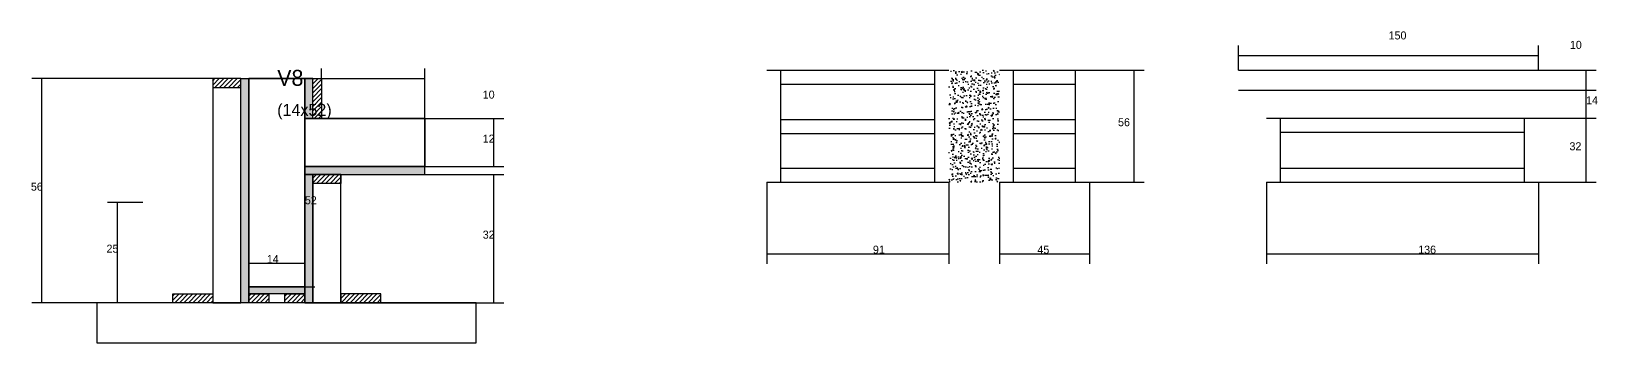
# Model space of a CAD drawing. Header units: metres. Extents: x 129251 to 133537, y 28019 to 29041.
# Drawn here: x 129251 to 130034, y 28789 to 28945 of the extents above; entities that cross this region are included whole.
import ezdxf

# ---------------------------------------------------------------- set-up
doc = ezdxf.new("R2010")
doc.units = ezdxf.units.M
for name, color, linetype in [('CONCRETO', 251, 'Continuous'), ('COTA', 241, 'Continuous'), ('Cota Seção (2x)', 4, 'Continuous'), ('Hachura', 253, 'Continuous'), ('Madeira', 126, 'Continuous'), ('Painéis', 200, 'Continuous'), ('SARR_2.2x7', 40, 'Continuous'), ('Texto Seção', 7, 'Continuous')]:
    doc.layers.add(name, color=color, linetype=linetype)

msp = doc.modelspace()

# ---------------------------------------------------------------- hatches: boundary and pattern name
at = {"layer": 'COTA'}
h = msp.add_hatch(dxfattribs=at)
h.set_pattern_fill('AR-CONC', scale=0.03)
h.paths.add_polyline_path([(129735.1, 28925.5), (129709.9, 28925.5), (129709.9, 28869.5), (129735.1, 28869.5)])
at = {"layer": 'Hachura'}
h = msp.add_hatch(dxfattribs=at)
h.set_pattern_fill('ANSI31', scale=0.5)
h.paths.add_polyline_path([(129342, 28921.3), (129342, 28916.9), (129342, 28916.9), (129356, 28916.9), (129356, 28916.9), (129356, 28921.3), (129356, 28921.3), (129342, 28921.3)])
h = msp.add_hatch(color=8, dxfattribs=at)
h.dxf.hatch_style = 1
h.paths.add_polyline_path([(129356, 28921.3), (129360, 28921.3), (129360, 28921.3), (129360, 28809.3), (129360, 28809.3), (129356, 28809.3), (129356, 28809.3), (129356, 28921.3)])
h = msp.add_hatch(color=8, dxfattribs=at)
h.dxf.hatch_style = 1
h.paths.add_polyline_path([(129392, 28921.3), (129388, 28921.3), (129388, 28921.3), (129388, 28901.3), (129388, 28901.3), (129392, 28901.3), (129392, 28901.3), (129392, 28921.3)])
h = msp.add_hatch(dxfattribs=at)
h.set_pattern_fill('ANSI31', scale=0.5)
h.paths.add_polyline_path([(129396.4, 28901.3), (129392, 28901.3), (129392, 28901.3), (129392, 28921.3), (129392, 28921.3), (129396.4, 28921.3), (129396.4, 28921.3), (129396.4, 28901.3)])
h = msp.add_hatch(color=8, dxfattribs=at)
h.dxf.hatch_style = 1
h.paths.add_polyline_path([(129448, 28873.3), (129448, 28877.3), (129448, 28877.3), (129388, 28877.3), (129388, 28877.3), (129388, 28873.3), (129388, 28873.3), (129448, 28873.3)])
h = msp.add_hatch(color=8, dxfattribs=at)
h.dxf.hatch_style = 1
h.paths.add_polyline_path([(129392, 28873.3), (129388, 28873.3), (129388, 28873.3), (129388, 28809.3), (129388, 28809.3), (129392, 28809.3), (129392, 28809.3), (129392, 28873.3)])
h = msp.add_hatch(dxfattribs=at)
h.set_pattern_fill('ANSI31', scale=0.5)
h.paths.add_polyline_path([(129406, 28873.3), (129406, 28868.9), (129406, 28868.9), (129392, 28868.9), (129392, 28868.9), (129392, 28873.3), (129392, 28873.3), (129406, 28873.3)])
h = msp.add_hatch(color=8, dxfattribs=at)
h.dxf.hatch_style = 1
h.paths.add_polyline_path([(129360, 28813.7), (129360, 28817.3), (129360, 28817.3), (129388, 28817.3), (129388, 28817.3), (129388, 28813.7), (129388, 28813.7), (129360, 28813.7)])
h = msp.add_hatch(dxfattribs=at)
h.set_pattern_fill('ANSI31', scale=0.5)
h.paths.add_polyline_path([(129322, 28809.3), (129322, 28813.7), (129322, 28813.7), (129342, 28813.7), (129342, 28813.7), (129342, 28809.3), (129342, 28809.3), (129322, 28809.3)])
h = msp.add_hatch(dxfattribs=at)
h.set_pattern_fill('ANSI31', scale=0.5)
h.paths.add_polyline_path([(129360, 28809.3), (129360, 28813.7), (129360, 28813.7), (129370, 28813.7), (129370, 28813.7), (129370, 28809.3), (129370, 28809.3), (129360, 28809.3)])
h = msp.add_hatch(dxfattribs=at)
h.set_pattern_fill('ANSI31', scale=0.5)
h.paths.add_polyline_path([(129378, 28809.3), (129378, 28813.7), (129378, 28813.7), (129388, 28813.7), (129388, 28813.7), (129388, 28809.3), (129388, 28809.3), (129378, 28809.3)])
h = msp.add_hatch(dxfattribs=at)
h.set_pattern_fill('ANSI31', scale=0.5)
h.paths.add_polyline_path([(129426, 28809.3), (129426, 28813.7), (129426, 28813.7), (129406, 28813.7), (129406, 28813.7), (129406, 28809.3), (129406, 28809.3), (129426, 28809.3)])

# ---------------------------------------------------------------- linework, layer by layer
at = {"layer": 'CONCRETO'}
for points in [[(129388, 28877.3), (129388, 28817.3), (129360, 28817.3), (129360, 28897.3), (129360, 28897.3), (129360, 28921.3), (129388, 28921.3)], [(129388, 28901.3), (129448, 28901.3), (129448, 28877.3), (129388, 28877.3)]]:
    msp.add_lwpolyline(points, dxfattribs=at)
for points in [[(129360, 28817.3), (129388, 28817.3), (129388, 28921.3), (129360, 28921.3)], [(129388, 28877.3), (129448, 28877.3), (129448, 28901.3), (129388, 28901.3)]]:
    msp.add_lwpolyline(points, close=True, dxfattribs=at)
at = {"layer": 'COTA'}
for p, q in [((129854.6, 28925.5), (129854.6, 28937.8)), ((129854.6, 28932.8), (130004.6, 28932.8)), ((130004.6, 28925.5), (130004.6, 28937.8)), ((129396.4, 28921.3), (129396.4, 28926.3)), ((129448, 28901.3), (129448, 28926.3)), ((129780.1, 28925.5), (129807.5, 28925.5)), ((129802.5, 28869.5), (129802.5, 28925.5)), ((130004.6, 28925.5), (130033.3, 28925.5)), ((130028.3, 28915.5), (130028.3, 28925.5)), ((129342, 28921.3), (129251.6, 28921.3)), ((129256.6, 28809.3), (129256.6, 28921.3)), ((129396.4, 28921.3), (129448, 28921.3)), ((130004.6, 28915.5), (130033.3, 28915.5)), ((130004.6, 28915.5), (130033.3, 28915.5)), ((130028.3, 28901.5), (130028.3, 28915.5)), ((129448, 28901.3), (129487.4, 28901.3)), ((129482.4, 28877.3), (129482.4, 28901.3)), ((130004.6, 28901.5), (130033.3, 28901.5)), ((130004.6, 28901.5), (130033.3, 28901.5)), ((130028.3, 28869.5), (130028.3, 28901.5)), ((129448, 28877.3), (129487.4, 28877.3)), ((129406, 28873.3), (129487.4, 28873.3)), ((129482.4, 28809.3), (129482.4, 28873.3)), ((129618.9, 28869.5), (129618.9, 28828.8)), ((129709.9, 28869.5), (129709.9, 28828.8)), ((129735.1, 28869.5), (129735.1, 28828.8)), ((129780.1, 28869.5), (129780.1, 28828.8)), ((129780.1, 28869.5), (129807.5, 28869.5)), ((129868.6, 28869.5), (129868.6, 28828.8)), ((130004.6, 28869.5), (130004.6, 28828.8)), ((130004.6, 28869.5), (130033.3, 28869.5)), ((129307, 28859.3), (129289.4, 28859.3)), ((129294.4, 28809.3), (129294.4, 28859.3)), ((129618.9, 28833.8), (129709.9, 28833.8)), ((129735.1, 28833.8), (129780.1, 28833.8)), ((129868.6, 28833.8), (130004.6, 28833.8)), ((129322, 28809.3), (129251.6, 28809.3)), ((129307, 28809.3), (129289.4, 28809.3)), ((129426, 28809.3), (129487.4, 28809.3))]:
    msp.add_line(p, q, dxfattribs=at)
at = {"layer": 'Cota Seção (2x)'}
for p, q in [((129360, 28921.3), (129393, 28921.3)), ((129388, 28817.3), (129388, 28921.3)), ((129360, 28817.3), (129360, 28834.1)), ((129388, 28817.3), (129388, 28834.1)), ((129360, 28829.1), (129388, 28829.1)), ((129360, 28817.3), (129393, 28817.3))]:
    msp.add_line(p, q, dxfattribs=at)
at = {"layer": 'Madeira'}
for points in [[(129342, 28921.3), (129342, 28916.9), (129356, 28916.9), (129356, 28921.3)], [(129342, 28809.3), (129356, 28809.3), (129356, 28921.3), (129342, 28921.3)], [(129396.4, 28901.3), (129392, 28901.3), (129392, 28921.3), (129396.4, 28921.3)], [(129406, 28873.3), (129406, 28868.9), (129392, 28868.9), (129392, 28873.3)], [(129406, 28873.3), (129392, 28873.3), (129392, 28809.3), (129406, 28809.3)], [(129284.1, 28789.3), (129473.7, 28789.3), (129473.7, 28809.3), (129284.1, 28809.3)], [(129322, 28809.3), (129322, 28813.7), (129342, 28813.7), (129342, 28809.3)], [(129360, 28809.3), (129360, 28813.7), (129370, 28813.7), (129370, 28809.3)], [(129378, 28809.3), (129378, 28813.7), (129388, 28813.7), (129388, 28809.3)], [(129426, 28809.3), (129426, 28813.7), (129406, 28813.7), (129406, 28809.3)]]:
    msp.add_lwpolyline(points, close=True, dxfattribs=at)
at = {"layer": 'Painéis'}
for p, q in [((129618.9, 28925.5), (129709.9, 28925.5)), ((129735.1, 28925.5), (129780.1, 28925.5)), ((129854.6, 28925.5), (130004.6, 28925.5)), ((129388, 28901.3), (129388, 28921.3)), ((129854.6, 28915.5), (130004.6, 28915.5)), ((129868.6, 28901.5), (130004.6, 28901.5)), ((129388, 28877.3), (129448, 28877.3)), ((129388, 28873.3), (129388, 28877.3)), ((129448, 28873.3), (129448, 28877.3)), ((129388, 28809.3), (129388, 28873.3)), ((129618.9, 28869.5), (129709.9, 28869.5)), ((129735.1, 28869.5), (129780.1, 28869.5)), ((129868.6, 28869.5), (130004.6, 28869.5)), ((129360, 28817.3), (129388, 28817.3)), ((129388, 28813.7), (129388, 28817.3))]:
    msp.add_line(p, q, dxfattribs=at)
for points in [[(129356, 28921.3), (129360, 28921.3), (129360, 28809.3), (129356, 28809.3)], [(129392, 28921.3), (129388, 28921.3), (129388, 28901.3), (129392, 28901.3)], [(129448, 28873.3), (129448, 28877.3), (129388, 28877.3), (129388, 28873.3)], [(129392, 28873.3), (129388, 28873.3), (129388, 28809.3), (129392, 28809.3)], [(129360, 28813.7), (129360, 28817.3), (129388, 28817.3), (129388, 28813.7)]]:
    msp.add_lwpolyline(points, close=True, dxfattribs=at)
at = {"layer": 'SARR_2.2x7'}
for p, q in [((129625.9, 28869.5), (129625.9, 28925.5)), ((129702.9, 28869.5), (129702.9, 28925.5)), ((129742.1, 28869.5), (129742.1, 28925.5)), ((129773.1, 28869.5), (129773.1, 28925.5)), ((129625.9, 28918.5), (129702.9, 28918.5)), ((129742.1, 28918.5), (129773.1, 28918.5)), ((129625.9, 28900.9), (129702.9, 28900.9)), ((129742.1, 28900.9), (129773.1, 28900.9)), ((129875.6, 28869.5), (129875.6, 28901.5)), ((129997.6, 28869.5), (129997.6, 28901.5)), ((129625.9, 28893.9), (129702.9, 28893.9)), ((129742.1, 28893.9), (129773.1, 28893.9)), ((129875.6, 28894.5), (129997.6, 28894.5)), ((129625.9, 28876.5), (129702.9, 28876.5)), ((129742.1, 28876.5), (129773.1, 28876.5)), ((129875.6, 28876.5), (129997.6, 28876.5))]:
    msp.add_line(p, q, dxfattribs=at)

# ---------------------------------------------------------------- texts
at = {"layer": 'COTA'}
for s, p in [('150', (129929.6, 28940.9)), ('10', (130020.2, 28936.2)), ('10', (129476.9, 28911.3)), ('14', (130028.3, 28908.5)), ('56', (129794.4, 28897.5)), ('12', (129476.9, 28889.3)), ('32', (130020, 28885.5)), ('56', (129251.1, 28865.3)), ('25', (129288.9, 28834.3)), ('32', (129476.9, 28841.3)), ('91', (129671.9, 28833.8)), ('45', (129754.1, 28833.8)), ('136', (129944.4, 28833.8))]:
    msp.add_text(s, height=4, dxfattribs=at).set_placement(p)
at = {"layer": 'Cota Seção (2x)'}
for s, p in [('52', (129388, 28858.5)), ('14', (129369, 28829.1))]:
    msp.add_text(s, height=4, dxfattribs=at).set_placement(p)
at = {"layer": 'Texto Seção'}
for s, height, p in [('V8', 8, (129374.2, 28917.7)), ('(14x52)', 6, (129374.2, 28902.7))]:
    msp.add_text(s, height=height, dxfattribs=at).set_placement(p)

doc.saveas('drawing.dxf')
